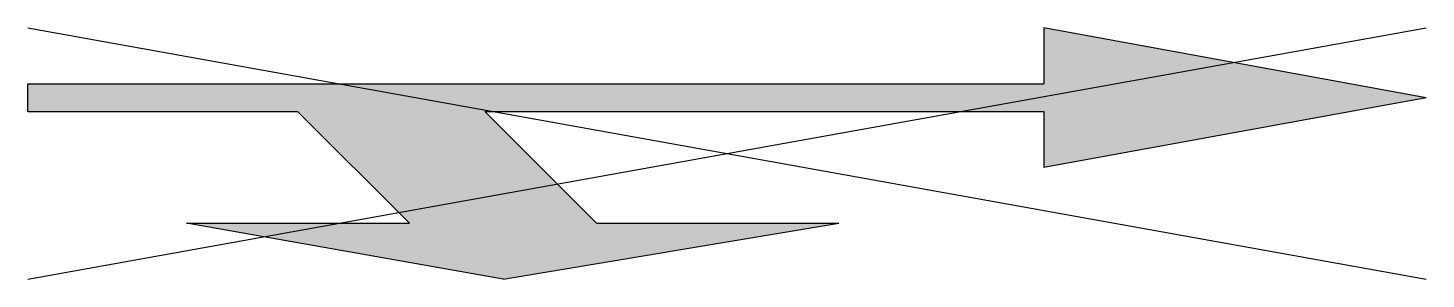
# Model space of a CAD drawing. Header units: metres. Extents: x 0 to 7.5, y -0.98 to 0.38.
import ezdxf

# ---------------------------------------------------------------- set-up
doc = ezdxf.new("R2010")
doc.units = ezdxf.units.M

msp = doc.modelspace()

# ---------------------------------------------------------------- hatches: boundary and pattern name
msp.add_hatch(color=256).paths.add_polyline_path([(2.0459, -0.675), (0.85, -0.675), (2.55, -0.975), (4.35, -0.675), (3.05, -0.675), (2.45, -0.075), (5.45, -0.075), (5.45, -0.375), (7.5, 0), (5.45, 0.375), (5.45, 0.075), (0, 0.075), (0, -0.075), (1.4459, -0.075)])

# ---------------------------------------------------------------- linework, layer by layer
for p, q in [((7.5, 0), (5.45, 0.375)), ((5.45, 0.375), (5.45, 0.075)), ((0, 0.075), (5.45, 0.075)), ((0, -0.075), (0, 0.075)), ((7.5, 0), (5.45, -0.375)), ((0, -0.075), (1.4459, -0.075)), ((2.0459, -0.675), (1.4459, -0.075)), ((2.45, -0.075), (5.45, -0.075)), ((3.05, -0.675), (2.45, -0.075)), ((5.45, -0.075), (5.45, -0.375)), ((0.85, -0.675), (2.0459, -0.675)), ((2.55, -0.975), (0.85, -0.675)), ((2.55, -0.975), (4.35, -0.675)), ((3.05, -0.675), (4.35, -0.675))]:
    msp.add_line(p, q)
at = {"flags": 128}
for points in [[(0, -0.975), (7.5, 0.375)], [(0, 0.375), (7.5, -0.975)]]:
    msp.add_lwpolyline(points, dxfattribs=at)

doc.saveas('drawing.dxf')
